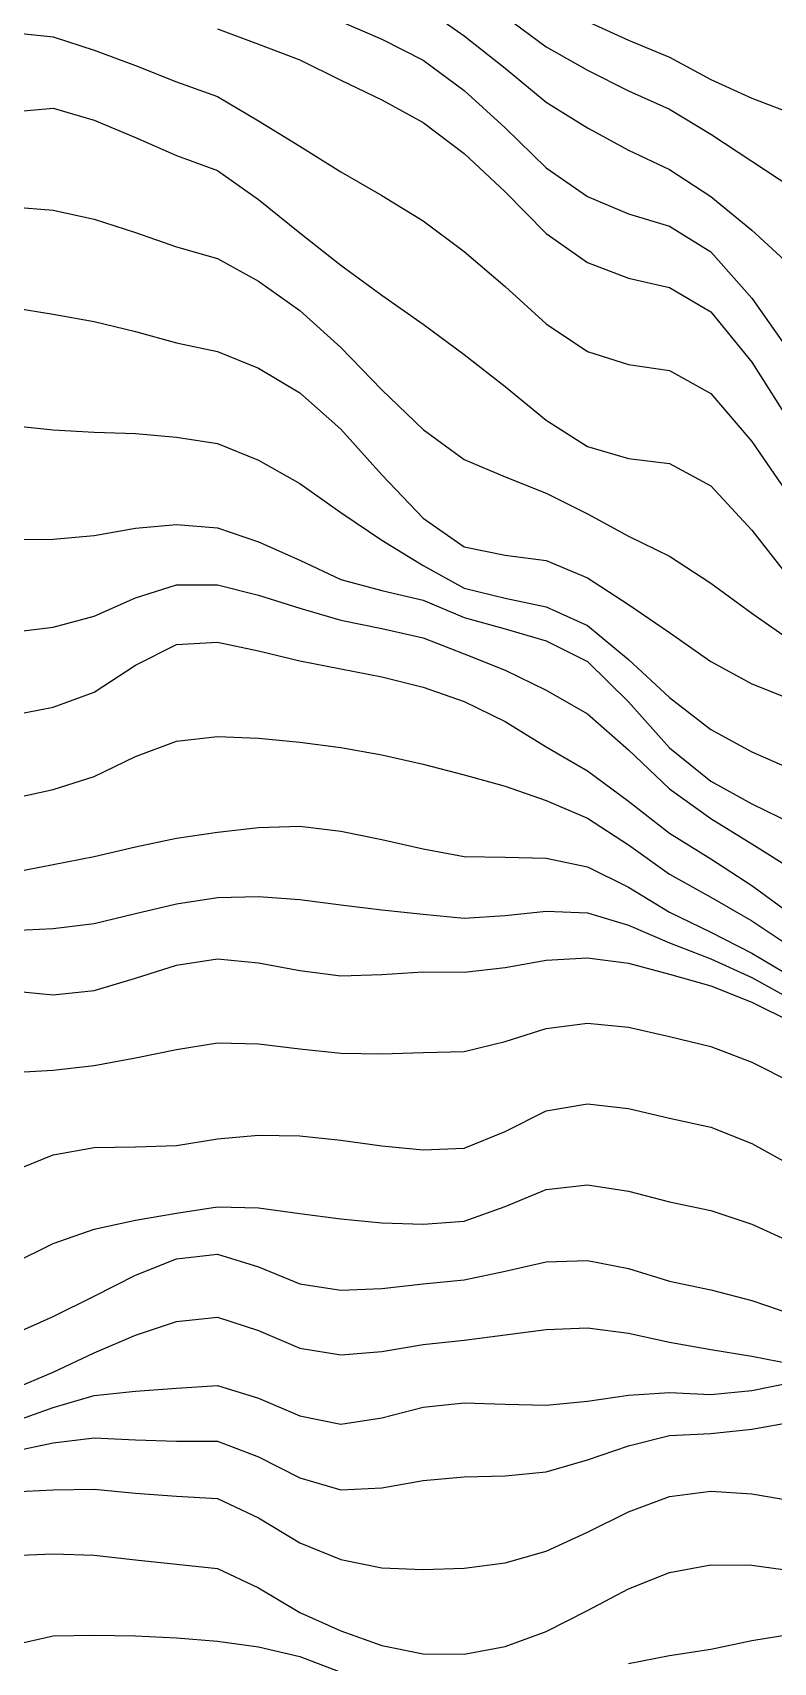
# Model space of a CAD drawing. Header units: metres. Extents: x 0 to 1200, y 54 to 769.
# Drawn here: x 1009.4 to 1081.7, y 212.7 to 372.1 of the extents above; entities that cross this region are included whole.
import ezdxf

# ---------------------------------------------------------------- set-up
doc = ezdxf.new("R2010")
doc.units = ezdxf.units.M

msp = doc.modelspace()

# ---------------------------------------------------------------- linework, layer by layer
for p, q in [((1047.49, 374.54385), (1051.5034, 371.7333)), ((1039.4631, 373.1312), (1043.4766, 371.4115)), ((1055.5168, 373.61093), (1059.5303, 370.6521)), ((1063.5437, 373.1323), (1067.5571, 371.30475)), ((1007.35596, 372.04498), (1011.3693, 371.64307)), ((1011.3693, 371.64307), (1015.3827, 370.33505)), ((1027.4229, 372.41708), (1031.4363, 370.9109)), ((1043.4766, 371.4115), (1047.49, 369.35056)), ((1051.5034, 371.7333), (1055.5168, 368.56912)), ((1067.5571, 371.30475), (1071.5706, 369.65222)), ((1015.3827, 370.33505), (1019.39606, 368.81958)), ((1031.4363, 370.9109), (1035.4497, 369.3837)), ((1059.5303, 370.6521), (1063.5437, 368.38028)), ((1071.5706, 369.65222), (1075.584, 367.47714)), ((1019.39606, 368.81958), (1023.4094, 367.22424)), ((1035.4497, 369.3837), (1039.4631, 367.38953)), ((1047.49, 369.35056), (1051.5034, 366.38092)), ((1055.5168, 368.56912), (1059.5303, 365.2644)), ((1063.5437, 368.38028), (1067.5571, 366.36478)), ((1023.4094, 367.22424), (1027.4229, 365.78745)), ((1039.4631, 367.38953), (1043.4766, 365.4814)), ((1075.584, 367.47714), (1079.5974, 365.62512)), ((1027.4229, 365.78745), (1031.4363, 363.4414)), ((1043.4766, 365.4814), (1047.49, 363.25787)), ((1051.5034, 366.38092), (1055.5168, 362.7448)), ((1059.5303, 365.2644), (1063.5437, 362.72668)), ((1067.5571, 366.36478), (1071.5706, 364.555)), ((1079.5974, 365.62512), (1083.6108, 364.1194)), ((1007.35596, 364.30844), (1011.3693, 364.64996)), ((1011.3693, 364.64996), (1015.3827, 363.50357)), ((1015.3827, 363.50357), (1019.39606, 361.80206)), ((1031.4363, 363.4414), (1035.4497, 360.94714)), ((1047.49, 363.25787), (1051.5034, 360.2425)), ((1071.5706, 364.555), (1075.584, 362.11307)), ((1019.39606, 361.80206), (1023.4094, 360.04333)), ((1055.5168, 362.7448), (1059.5303, 358.8222)), ((1063.5437, 362.72668), (1067.5571, 360.57376)), ((1075.584, 362.11307), (1079.5974, 359.48007)), ((1023.4094, 360.04333), (1027.4229, 358.58594)), ((1035.4497, 360.94714), (1039.4631, 358.44504)), ((1051.5034, 360.2425), (1055.5168, 356.4854)), ((1067.5571, 360.57376), (1071.5706, 358.6677)), ((1027.4229, 358.58594), (1031.4363, 355.73883)), ((1059.5303, 358.8222), (1063.5437, 356.03293)), ((1071.5706, 358.6677), (1075.584, 356.02606)), ((1079.5974, 359.48007), (1083.6108, 356.8389)), ((1039.4631, 358.44504), (1043.4766, 356.12613)), ((1031.4363, 355.73883), (1035.4497, 352.48944)), ((1043.4766, 356.12613), (1047.49, 353.6417)), ((1055.5168, 356.4854), (1059.5303, 352.40497)), ((1063.5437, 356.03293), (1067.5571, 354.32846)), ((1075.584, 356.02606), (1079.5974, 352.73285)), ((1007.35596, 355.00906), (1011.3693, 354.69553)), ((1011.3693, 354.69553), (1015.3827, 353.79993)), ((1015.3827, 353.79993), (1019.39606, 352.50568)), ((1067.5571, 354.32846), (1071.5706, 353.12436)), ((1019.39606, 352.50568), (1023.4094, 351.1064)), ((1035.4497, 352.48944), (1039.4631, 349.3208)), ((1047.49, 353.6417), (1051.5034, 350.64294)), ((1059.5303, 352.40497), (1063.5437, 349.56256)), ((1071.5706, 353.12436), (1075.584, 350.6356)), ((1079.5974, 352.73285), (1083.6108, 349.06906)), ((1023.4094, 351.1064), (1027.4229, 349.95355)), ((1051.5034, 350.64294), (1055.5168, 347.23755)), ((1075.584, 350.6356), (1079.5974, 346.089)), ((1027.4229, 349.95355), (1031.4363, 347.75635)), ((1039.4631, 349.3208), (1043.4766, 346.3873)), ((1063.5437, 349.56256), (1067.5571, 348.05753)), ((1031.4363, 347.75635), (1035.4497, 344.88293)), ((1067.5571, 348.05753), (1071.5706, 347.14923)), ((1043.4766, 346.3873), (1047.49, 343.53537)), ((1055.5168, 347.23755), (1059.5303, 343.5813)), ((1071.5706, 347.14923), (1075.584, 344.74854)), ((1079.5974, 346.089), (1083.6108, 340.3774)), ((1007.35596, 345.17767), (1011.3693, 344.5274)), ((1011.3693, 344.5274), (1015.3827, 343.81784)), ((1035.4497, 344.88293), (1039.4631, 341.27005)), ((1075.584, 344.74854), (1079.5974, 339.82852)), ((1015.3827, 343.81784), (1019.39606, 342.82593)), ((1019.39606, 342.82593), (1023.4094, 341.73175)), ((1047.49, 343.53537), (1051.5034, 340.5718)), ((1059.5303, 343.5813), (1063.5437, 340.8878)), ((1023.4094, 341.73175), (1027.4229, 340.87445)), ((1039.4631, 341.27005), (1043.4766, 337.13928)), ((1027.4229, 340.87445), (1031.4363, 339.2406)), ((1051.5034, 340.5718), (1055.5168, 337.46692)), ((1063.5437, 340.8878), (1067.5571, 339.61603)), ((1067.5571, 339.61603), (1071.5706, 339.0267)), ((1079.5974, 339.82852), (1083.6108, 333.50827)), ((1031.4363, 339.2406), (1035.4497, 336.83755)), ((1071.5706, 339.0267), (1075.584, 336.7631)), ((1035.4497, 336.83755), (1039.4631, 333.288)), ((1043.4766, 337.13928), (1047.49, 333.24353)), ((1055.5168, 337.46692), (1059.5303, 334.15564)), ((1075.584, 336.7631), (1079.5974, 332.08588)), ((1007.35596, 333.6304), (1011.3693, 333.22382)), ((1011.3693, 333.22382), (1015.3827, 332.9944)), ((1015.3827, 332.9944), (1019.39606, 332.85724)), ((1039.4631, 333.288), (1043.4766, 328.80765)), ((1047.49, 333.24353), (1051.5034, 330.30573)), ((1059.5303, 334.15564), (1063.5437, 331.60272)), ((1019.39606, 332.85724), (1023.4094, 332.51114)), ((1023.4094, 332.51114), (1027.4229, 331.89432)), ((1027.4229, 331.89432), (1031.4363, 330.2691)), ((1063.5437, 331.60272), (1067.5571, 330.42023)), ((1079.5974, 332.08588), (1083.6108, 326.23413)), ((1031.4363, 330.2691), (1035.4497, 327.9902)), ((1051.5034, 330.30573), (1055.5168, 328.61798)), ((1067.5571, 330.42023), (1071.5706, 329.9215)), ((1071.5706, 329.9215), (1075.584, 327.73297)), ((1043.4766, 328.80765), (1047.49, 324.58295)), ((1055.5168, 328.61798), (1059.5303, 327.03284)), ((1035.4497, 327.9902), (1039.4631, 325.1311)), ((1059.5303, 327.03284), (1063.5437, 324.9958)), ((1075.584, 327.73297), (1079.5974, 323.4259)), ((1039.4631, 325.1311), (1043.4766, 322.4322)), ((1063.5437, 324.9958), (1067.5571, 322.83566)), ((1015.3827, 322.9035), (1019.39606, 323.613)), ((1019.39606, 323.613), (1023.4094, 323.96445)), ((1023.4094, 323.96445), (1027.4229, 323.63104)), ((1027.4229, 323.63104), (1031.4363, 322.28668)), ((1047.49, 324.58295), (1051.5034, 321.79956)), ((1079.5974, 323.4259), (1083.6108, 318.28632)), ((1007.35596, 322.51193), (1011.3693, 322.52)), ((1011.3693, 322.52), (1015.3827, 322.9035)), ((1031.4363, 322.28668), (1035.4497, 320.4961)), ((1043.4766, 322.4322), (1047.49, 319.97223)), ((1067.5571, 322.83566), (1071.5706, 320.87656)), ((1035.4497, 320.4961), (1039.4631, 318.578)), ((1051.5034, 321.79956), (1055.5168, 320.98172)), ((1055.5168, 320.98172), (1059.5303, 320.4346)), ((1059.5303, 320.4346), (1063.5437, 318.7636)), ((1071.5706, 320.87656), (1075.584, 318.22665)), ((1047.49, 319.97223), (1051.5034, 317.74487)), ((1063.5437, 318.7636), (1067.5571, 316.13245)), ((1019.39606, 316.7994), (1023.4094, 318.06906)), ((1023.4094, 318.06906), (1027.4229, 318.05402)), ((1027.4229, 318.05402), (1031.4363, 317.04715)), ((1031.4363, 317.04715), (1035.4497, 315.7883)), ((1039.4631, 318.578), (1043.4766, 317.53018)), ((1043.4766, 317.53018), (1047.49, 316.5828)), ((1051.5034, 317.74487), (1055.5168, 316.76047)), ((1075.584, 318.22665), (1079.5974, 315.29865)), ((1015.3827, 314.99136), (1019.39606, 316.7994)), ((1035.4497, 315.7883), (1039.4631, 314.60266)), ((1047.49, 316.5828), (1051.5034, 314.86853)), ((1055.5168, 316.76047), (1059.5303, 315.9041)), ((1059.5303, 315.9041), (1063.5437, 314.10748)), ((1067.5571, 316.13245), (1071.5706, 313.41318)), ((1007.35596, 313.4359), (1011.3693, 313.9377)), ((1011.3693, 313.9377), (1015.3827, 314.99136)), ((1039.4631, 314.60266), (1043.4766, 313.80255)), ((1051.5034, 314.86853), (1055.5168, 313.75702)), ((1063.5437, 314.10748), (1067.5571, 310.77835)), ((1079.5974, 315.29865), (1083.6108, 312.48996)), ((1023.4094, 312.2298), (1027.4229, 312.4662)), ((1027.4229, 312.4662), (1031.4363, 311.6314)), ((1043.4766, 313.80255), (1047.49, 312.8792)), ((1047.49, 312.8792), (1051.5034, 311.3333)), ((1055.5168, 313.75702), (1059.5303, 312.59033)), ((1059.5303, 312.59033), (1063.5437, 310.56537)), ((1071.5706, 313.41318), (1075.584, 310.5649)), ((1019.39606, 310.2249), (1023.4094, 312.2298)), ((1031.4363, 311.6314), (1035.4497, 310.63153)), ((1051.5034, 311.3333), (1055.5168, 309.7151)), ((1067.5571, 310.77835), (1071.5706, 307.05795)), ((1015.3827, 307.58618), (1019.39606, 310.2249)), ((1035.4497, 310.63153), (1039.4631, 309.85614)), ((1039.4631, 309.85614), (1043.4766, 309.07513)), ((1043.4766, 309.07513), (1047.49, 308.06696)), ((1055.5168, 309.7151), (1059.5303, 307.76624)), ((1063.5437, 310.56537), (1067.5571, 306.63144)), ((1075.584, 310.5649), (1079.5974, 308.39288)), ((1011.3693, 306.10428), (1015.3827, 307.58618)), ((1047.49, 308.06696), (1051.5034, 306.68164)), ((1059.5303, 307.76624), (1063.5437, 305.4666)), ((1079.5974, 308.39288), (1083.6108, 306.78955)), ((1007.35596, 305.31766), (1011.3693, 306.10428)), ((1051.5034, 306.68164), (1055.5168, 304.71707)), ((1067.5571, 306.63144), (1071.5706, 302.14542)), ((1071.5706, 307.05795), (1075.584, 303.94058)), ((1055.5168, 304.71707), (1059.5303, 302.2425)), ((1063.5437, 305.4666), (1067.5571, 301.94727)), ((1019.39606, 301.27942), (1023.4094, 302.79718)), ((1023.4094, 302.79718), (1027.4229, 303.24777)), ((1027.4229, 303.24777), (1031.4363, 303.08304)), ((1031.4363, 303.08304), (1035.4497, 302.69873)), ((1035.4497, 302.69873), (1039.4631, 302.16068)), ((1075.584, 303.94058), (1079.5974, 301.74664)), ((1015.3827, 299.33722), (1019.39606, 301.27942)), ((1039.4631, 302.16068), (1043.4766, 301.4456)), ((1043.4766, 301.4456), (1047.49, 300.54138)), ((1059.5303, 302.2425), (1063.5437, 299.88818)), ((1067.5571, 301.94727), (1071.5706, 298.1176)), ((1071.5706, 302.14542), (1075.584, 298.8661)), ((1079.5974, 301.74664), (1083.6108, 299.98486)), ((1047.49, 300.54138), (1051.5034, 299.48633)), ((1063.5437, 299.88818), (1067.5571, 296.9085)), ((1007.35596, 297.1924), (1011.3693, 298.07574)), ((1011.3693, 298.07574), (1015.3827, 299.33722)), ((1051.5034, 299.48633), (1055.5168, 298.38492)), ((1055.5168, 298.38492), (1059.5303, 296.97617)), ((1071.5706, 298.1176), (1075.584, 295.21783)), ((1075.584, 298.8661), (1079.5974, 296.65616)), ((1059.5303, 296.97617), (1063.5437, 295.2481)), ((1067.5571, 296.9085), (1071.5706, 293.78577)), ((1079.5974, 296.65616), (1083.6108, 294.70752)), ((1063.5437, 295.2481), (1067.5571, 292.6482)), ((1075.584, 295.21783), (1079.5974, 292.76233)), ((1019.39606, 292.47476), (1023.4094, 293.29895)), ((1023.4094, 293.29895), (1027.4229, 293.9041)), ((1027.4229, 293.9041), (1031.4363, 294.35114)), ((1031.4363, 294.35114), (1035.4497, 294.4747)), ((1035.4497, 294.4747), (1039.4631, 294.0025)), ((1039.4631, 294.0025), (1043.4766, 293.18445)), ((1043.4766, 293.18445), (1047.49, 292.27173)), ((1071.5706, 293.78577), (1075.584, 291.2829)), ((1015.3827, 291.52393), (1019.39606, 292.47476)), ((1047.49, 292.27173), (1051.5034, 291.5288)), ((1067.5571, 292.6482), (1071.5706, 289.79614)), ((1079.5974, 292.76233), (1083.6108, 290.229)), ((1007.35596, 289.95938), (1011.3693, 290.74417)), ((1011.3693, 290.74417), (1015.3827, 291.52393)), ((1051.5034, 291.5288), (1055.5168, 291.4428)), ((1055.5168, 291.4428), (1059.5303, 291.3616)), ((1059.5303, 291.3616), (1063.5437, 290.516)), ((1063.5437, 290.516), (1067.5571, 288.50797)), ((1075.584, 291.2829), (1079.5974, 288.6779)), ((1067.5571, 288.50797), (1071.5706, 286.0751)), ((1071.5706, 289.79614), (1075.584, 287.54083)), ((1079.5974, 288.6779), (1083.6108, 285.7382)), ((1019.39606, 285.9319), (1023.4094, 286.90012)), ((1023.4094, 286.90012), (1027.4229, 287.5167)), ((1027.4229, 287.5167), (1031.4363, 287.60983)), ((1031.4363, 287.60983), (1035.4497, 287.32013)), ((1035.4497, 287.32013), (1039.4631, 286.78107)), ((1039.4631, 286.78107), (1043.4766, 286.31122)), ((1075.584, 287.54083), (1079.5974, 285.21277)), ((1015.3827, 284.96973), (1019.39606, 285.9319)), ((1043.4766, 286.31122), (1047.49, 285.88986)), ((1047.49, 285.88986), (1051.5034, 285.4838)), ((1051.5034, 285.4838), (1055.5168, 285.74634)), ((1055.5168, 285.74634), (1059.5303, 286.1774)), ((1059.5303, 286.1774), (1063.5437, 285.9934)), ((1063.5437, 285.9934), (1067.5571, 284.79)), ((1071.5706, 286.0751), (1075.584, 284.11972)), ((1079.5974, 285.21277), (1083.6108, 282.5571)), ((1007.35596, 284.29007), (1011.3693, 284.46124)), ((1011.3693, 284.46124), (1015.3827, 284.96973)), ((1067.5571, 284.79), (1071.5706, 283.078)), ((1075.584, 284.11972), (1079.5974, 282.0745)), ((1071.5706, 283.078), (1075.584, 281.52673)), ((1079.5974, 282.0745), (1083.6108, 279.68988)), ((1019.39606, 279.63675), (1023.4094, 280.90176)), ((1023.4094, 280.90176), (1027.4229, 281.49905)), ((1027.4229, 281.49905), (1031.4363, 281.12375)), ((1031.4363, 281.12375), (1035.4497, 280.36053)), ((1051.5034, 280.20517), (1055.5168, 280.6678)), ((1055.5168, 280.6678), (1059.5303, 281.372)), ((1059.5303, 281.372), (1063.5437, 281.61703)), ((1063.5437, 281.61703), (1067.5571, 281.074)), ((1067.5571, 281.074), (1071.5706, 280.0251)), ((1075.584, 281.52673), (1079.5974, 279.7002)), ((1015.3827, 278.41623), (1019.39606, 279.63675)), ((1035.4497, 280.36053), (1039.4631, 279.85345)), ((1039.4631, 279.85345), (1043.4766, 279.9736)), ((1043.4766, 279.9736), (1047.49, 280.25525)), ((1047.49, 280.25525), (1051.5034, 280.20517)), ((1071.5706, 280.0251), (1075.584, 278.86472)), ((1075.584, 278.86472), (1079.5974, 277.28656)), ((1079.5974, 279.7002), (1083.6108, 277.48456)), ((1007.35596, 278.38943), (1011.3693, 277.9855)), ((1011.3693, 277.9855), (1015.3827, 278.41623)), ((1079.5974, 277.28656), (1083.6108, 275.30157)), ((1055.5168, 273.4178), (1059.5303, 274.7072)), ((1059.5303, 274.7072), (1063.5437, 275.2243)), ((1063.5437, 275.2243), (1067.5571, 274.82767)), ((1067.5571, 274.82767), (1071.5706, 273.91583)), ((1019.39606, 271.82162), (1023.4094, 272.66043)), ((1023.4094, 272.66043), (1027.4229, 273.2894)), ((1027.4229, 273.2894), (1031.4363, 273.2057)), ((1031.4363, 273.2057), (1035.4497, 272.7247)), ((1035.4497, 272.7247), (1039.4631, 272.30048)), ((1047.49, 272.34753), (1051.5034, 272.45053)), ((1051.5034, 272.45053), (1055.5168, 273.4178)), ((1071.5706, 273.91583), (1075.584, 272.9401)), ((1075.584, 272.9401), (1079.5974, 271.41397)), ((1011.3693, 270.62698), (1015.3827, 271.0815)), ((1015.3827, 271.0815), (1019.39606, 271.82162)), ((1039.4631, 272.30048), (1043.4766, 272.23508)), ((1043.4766, 272.23508), (1047.49, 272.34753)), ((1079.5974, 271.41397), (1083.6108, 269.38196)), ((1007.35596, 270.39755), (1011.3693, 270.62698)), ((1055.5168, 264.631), (1059.5303, 266.6681)), ((1059.5303, 266.6681), (1063.5437, 267.3525)), ((1063.5437, 267.3525), (1067.5571, 266.88443)), ((1067.5571, 266.88443), (1071.5706, 265.92914)), ((1051.5034, 262.99658), (1055.5168, 264.631)), ((1071.5706, 265.92914), (1075.584, 265.05594)), ((1075.584, 265.05594), (1079.5974, 263.47104)), ((1011.3693, 262.3377), (1015.3827, 263.0702)), ((1015.3827, 263.0702), (1019.39606, 263.1231)), ((1019.39606, 263.1231), (1023.4094, 263.25858)), ((1023.4094, 263.25858), (1027.4229, 263.91302)), ((1027.4229, 263.91302), (1031.4363, 264.28845)), ((1031.4363, 264.28845), (1035.4497, 264.2265)), ((1035.4497, 264.2265), (1039.4631, 263.80115)), ((1039.4631, 263.80115), (1043.4766, 263.2188)), ((1043.4766, 263.2188), (1047.49, 262.8263)), ((1047.49, 262.8263), (1051.5034, 262.99658)), ((1079.5974, 263.47104), (1083.6108, 261.25833)), ((1007.35596, 260.72287), (1011.3693, 262.3377)), ((1055.5168, 257.29132), (1059.5303, 258.96945)), ((1059.5303, 258.96945), (1063.5437, 259.43204)), ((1063.5437, 259.43204), (1067.5571, 258.80994)), ((1067.5571, 258.80994), (1071.5706, 257.74768)), ((1019.39606, 255.97844), (1023.4094, 256.66327)), ((1023.4094, 256.66327), (1027.4229, 257.27484)), ((1027.4229, 257.27484), (1031.4363, 257.158)), ((1031.4363, 257.158), (1035.4497, 256.60474)), ((1035.4497, 256.60474), (1039.4631, 256.10095)), ((1051.5034, 255.87524), (1055.5168, 257.29132)), ((1071.5706, 257.74768), (1075.584, 256.92487)), ((1075.584, 256.92487), (1079.5974, 255.5859)), ((1011.3693, 253.6716), (1015.3827, 255.09729)), ((1015.3827, 255.09729), (1019.39606, 255.97844)), ((1039.4631, 256.10095), (1043.4766, 255.71692)), ((1043.4766, 255.71692), (1047.49, 255.58757)), ((1047.49, 255.58757), (1051.5034, 255.87524)), ((1079.5974, 255.5859), (1083.6108, 253.73744)), ((1007.35596, 251.68683), (1011.3693, 253.6716)), ((1019.39606, 250.59906), (1023.4094, 252.18242)), ((1023.4094, 252.18242), (1027.4229, 252.65495)), ((1027.4229, 252.65495), (1031.4363, 251.40341)), ((1055.5168, 250.98218), (1059.5303, 251.88736)), ((1059.5303, 251.88736), (1063.5437, 252.03801)), ((1063.5437, 252.03801), (1067.5571, 251.2421)), ((1015.3827, 248.54414), (1019.39606, 250.59906)), ((1031.4363, 251.40341), (1035.4497, 249.75856)), ((1047.49, 249.74393), (1051.5034, 250.14618)), ((1051.5034, 250.14618), (1055.5168, 250.98218)), ((1067.5571, 251.2421), (1071.5706, 250.00975)), ((1011.3693, 246.54108), (1015.3827, 248.54414)), ((1035.4497, 249.75856), (1039.4631, 249.12907)), ((1039.4631, 249.12907), (1043.4766, 249.27505)), ((1043.4766, 249.27505), (1047.49, 249.74393)), ((1071.5706, 250.00975), (1075.584, 249.16963)), ((1075.584, 249.16963), (1079.5974, 248.12361)), ((1079.5974, 248.12361), (1083.6108, 246.74457)), ((1007.35596, 244.77242), (1011.3693, 246.54108)), ((1019.39606, 244.73439), (1023.4094, 246.0717)), ((1023.4094, 246.0717), (1027.4229, 246.49237)), ((1027.4229, 246.49237), (1031.4363, 245.18109)), ((1059.5303, 245.29245), (1063.5437, 245.43658)), ((1063.5437, 245.43658), (1067.5571, 244.92818)), ((1015.3827, 242.98343), (1019.39606, 244.73439)), ((1031.4363, 245.18109), (1035.4497, 243.46594)), ((1043.4766, 243.13037), (1047.49, 243.80807)), ((1047.49, 243.80807), (1051.5034, 244.22649)), ((1051.5034, 244.22649), (1055.5168, 244.74704)), ((1055.5168, 244.74704), (1059.5303, 245.29245)), ((1067.5571, 244.92818), (1071.5706, 244.0344)), ((1071.5706, 244.0344), (1075.584, 243.33926)), ((1011.3693, 241.12186), (1015.3827, 242.98343)), ((1035.4497, 243.46594), (1039.4631, 242.8103)), ((1039.4631, 242.8103), (1043.4766, 243.13037)), ((1075.584, 243.33926), (1079.5974, 242.67352)), ((1079.5974, 242.67352), (1083.6108, 241.89314)), ((1007.35596, 239.41496), (1011.3693, 241.12186)), ((1015.3827, 238.82321), (1019.39606, 239.26013)), ((1019.39606, 239.26013), (1023.4094, 239.56187)), ((1023.4094, 239.56187), (1027.4229, 239.81557)), ((1027.4229, 239.81557), (1031.4363, 238.55745)), ((1067.5571, 238.84564), (1071.5706, 239.12549)), ((1071.5706, 239.12549), (1075.584, 238.93903)), ((1075.584, 238.93903), (1079.5974, 239.3245)), ((1079.5974, 239.3245), (1083.6108, 240.14685)), ((1007.35596, 236.21432), (1011.3693, 237.66898)), ((1011.3693, 237.66898), (1015.3827, 238.82321)), ((1031.4363, 238.55745), (1035.4497, 236.83636)), ((1043.4766, 236.63632), (1047.49, 237.70056)), ((1047.49, 237.70056), (1051.5034, 238.12729)), ((1051.5034, 238.12729), (1055.5168, 237.98378)), ((1055.5168, 237.98378), (1059.5303, 237.87086)), ((1059.5303, 237.87086), (1063.5437, 238.2856)), ((1063.5437, 238.2856), (1067.5571, 238.84564)), ((1035.4497, 236.83636), (1039.4631, 236.04222)), ((1039.4631, 236.04222), (1043.4766, 236.63632)), ((1079.5974, 235.55145), (1083.6108, 236.25583)), ((1007.35596, 233.3496), (1011.3693, 234.20306)), ((1011.3693, 234.20306), (1015.3827, 234.695)), ((1015.3827, 234.695), (1019.39606, 234.49985)), ((1019.39606, 234.49985), (1023.4094, 234.352)), ((1023.4094, 234.352), (1027.4229, 234.37622)), ((1027.4229, 234.37622), (1031.4363, 232.8404)), ((1067.5571, 233.92511), (1071.5706, 234.92328)), ((1071.5706, 234.92328), (1075.584, 235.11374)), ((1075.584, 235.11374), (1079.5974, 235.55145)), ((1031.4363, 232.8404), (1035.4497, 230.78377)), ((1063.5437, 232.53319), (1067.5571, 233.92511)), ((1055.5168, 230.96179), (1059.5303, 231.3674)), ((1059.5303, 231.3674), (1063.5437, 232.53319)), ((1007.35596, 229.40654), (1011.3693, 229.61703)), ((1011.3693, 229.61703), (1015.3827, 229.66238)), ((1015.3827, 229.66238), (1019.39606, 229.2781)), ((1035.4497, 230.78377), (1039.4631, 229.61397)), ((1039.4631, 229.61397), (1043.4766, 229.78754)), ((1043.4766, 229.78754), (1047.49, 230.53238)), ((1047.49, 230.53238), (1051.5034, 230.8788)), ((1051.5034, 230.8788), (1055.5168, 230.96179)), ((1071.5706, 228.95831), (1075.584, 229.4797)), ((1075.584, 229.4797), (1079.5974, 229.20775)), ((1019.39606, 229.2781), (1023.4094, 228.99965)), ((1023.4094, 228.99965), (1027.4229, 228.77135)), ((1027.4229, 228.77135), (1031.4363, 226.8682)), ((1067.5571, 227.44438), (1071.5706, 228.95831)), ((1079.5974, 229.20775), (1083.6108, 228.51709)), ((1031.4363, 226.8682), (1035.4497, 224.4174)), ((1063.5437, 225.45558), (1067.5571, 227.44438)), ((1059.5303, 223.61302), (1063.5437, 225.45558)), ((1007.35596, 223.19778), (1011.3693, 223.3515)), ((1011.3693, 223.3515), (1015.3827, 223.23625)), ((1015.3827, 223.23625), (1019.39606, 222.76013)), ((1035.4497, 224.4174), (1039.4631, 222.79999)), ((1055.5168, 222.4656), (1059.5303, 223.61302)), ((1019.39606, 222.76013), (1023.4094, 222.34428)), ((1023.4094, 222.34428), (1027.4229, 221.91957)), ((1027.4229, 221.91957), (1031.4363, 220.03351)), ((1039.4631, 222.79999), (1043.4766, 221.99527)), ((1043.4766, 221.99527), (1047.49, 221.80559)), ((1047.49, 221.80559), (1051.5034, 221.9417)), ((1051.5034, 221.9417), (1055.5168, 222.4656)), ((1067.5571, 219.91533), (1071.5706, 221.53168)), ((1071.5706, 221.53168), (1075.584, 222.27715)), ((1075.584, 222.27715), (1079.5974, 222.22855)), ((1079.5974, 222.22855), (1083.6108, 221.68462)), ((1031.4363, 220.03351), (1035.4497, 217.62883)), ((1063.5437, 217.82336), (1067.5571, 219.91533)), ((1035.4497, 217.62883), (1039.4631, 215.82086)), ((1059.5303, 215.75522), (1063.5437, 217.82336)), ((1007.35596, 214.42969), (1011.3693, 215.32353)), ((1011.3693, 215.32353), (1015.3827, 215.39627)), ((1015.3827, 215.39627), (1019.39606, 215.32101)), ((1019.39606, 215.32101), (1023.4094, 215.12653)), ((1023.4094, 215.12653), (1027.4229, 214.80249)), ((1039.4631, 215.82086), (1043.4766, 214.40196)), ((1055.5168, 214.2807), (1059.5303, 215.75522)), ((1079.5974, 214.86543), (1083.6108, 215.54712)), ((1027.4229, 214.80249), (1031.4363, 214.24763)), ((1031.4363, 214.24763), (1035.4497, 213.32092)), ((1043.4766, 214.40196), (1047.49, 213.59012)), ((1047.49, 213.59012), (1051.5034, 213.55486)), ((1051.5034, 213.55486), (1055.5168, 214.2807)), ((1071.5706, 213.41388), (1075.584, 214.04646)), ((1075.584, 214.04646), (1079.5974, 214.86543)), ((1035.4497, 213.32092), (1039.4631, 211.79779)), ((1067.5571, 212.63258), (1071.5706, 213.41388))]:
    msp.add_line(p, q)

doc.saveas('drawing.dxf')
